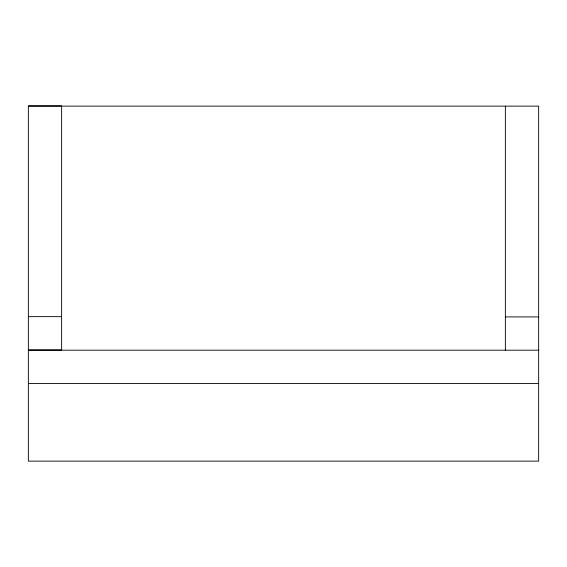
<?xml version="1.0" encoding="UTF-8"?>
<svg xmlns="http://www.w3.org/2000/svg" width="567" height="567" viewBox="0 0 567 567"><rect width="100%" height="100%" fill="white"/><g stroke="black" fill="none" stroke-linecap="round" stroke-linejoin="round"><path stroke-width="0.85" d="M28.35 106.135L538.65 106.135L538.65 461.127L28.35 461.127L28.35 105.873L61.633 105.873L61.633 349.931L28.35 349.931M28.35 316.648L61.633 316.648M505.367 316.91L538.65 316.91M28.35 350.193L538.65 350.193M28.35 383.469L538.65 383.469M505.367 106.135L505.367 350.193"/></g></svg>
